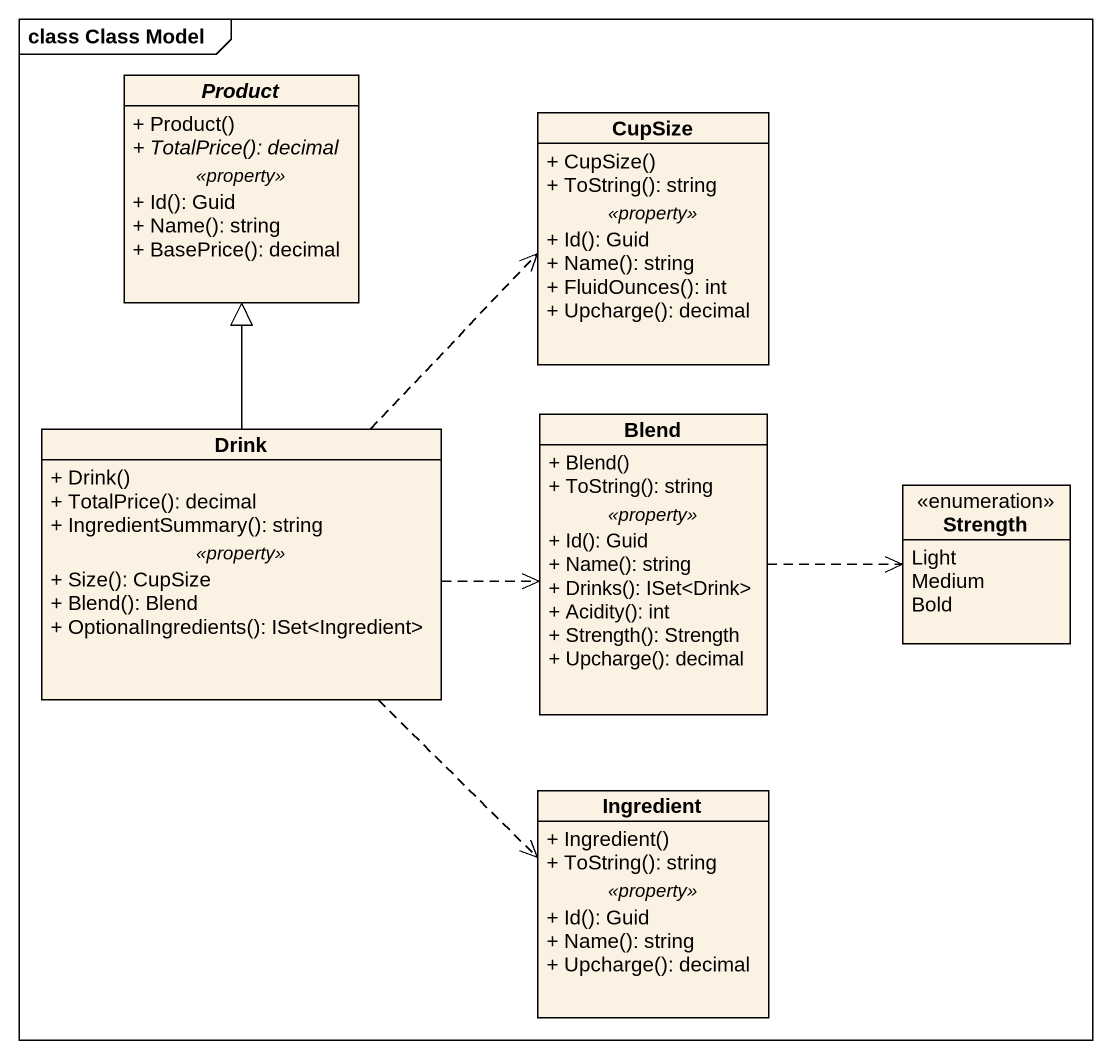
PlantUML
@startuml
mainframe class Class Model
hide circle
hide empty members
skinparam classAttributeIconSize 0
abstract class Product {
  + Product()
  {abstract} + TotalPrice(): decimal
  .. <<property>> ..
  + Id(): Guid
  + Name(): string
  + BasePrice(): decimal
}
class CupSize {
  + CupSize()
  + ToString(): string
  .. <<property>> ..
  + Id(): Guid
  + Name(): string
  + FluidOunces(): int
  + Upcharge(): decimal
}
class Blend {
  + Blend()
  + ToString(): string
  .. <<property>> ..
  + Id(): Guid
  + Name(): string
  + Drinks(): ISet<Drink>
  + Acidity(): int
  + Strength(): Strength
  + Upcharge(): decimal
}
class Drink {
  + Drink()
  + TotalPrice(): decimal
  + IngredientSummary(): string
  .. <<property>> ..
  + Size(): CupSize
  + Blend(): Blend
  + OptionalIngredients(): ISet<Ingredient>
}
enum Strength {
  Light
  Medium
  Bold
}
class Ingredient {
  + Ingredient()
  + ToString(): string
  .. <<property>> ..
  + Id(): Guid
  + Name(): string
  + Upcharge(): decimal
}
Blend .right.> Strength
Drink -up-|> Product
Drink .up.> CupSize
Drink .right.> Blend
Drink ..> Ingredient
@enduml
